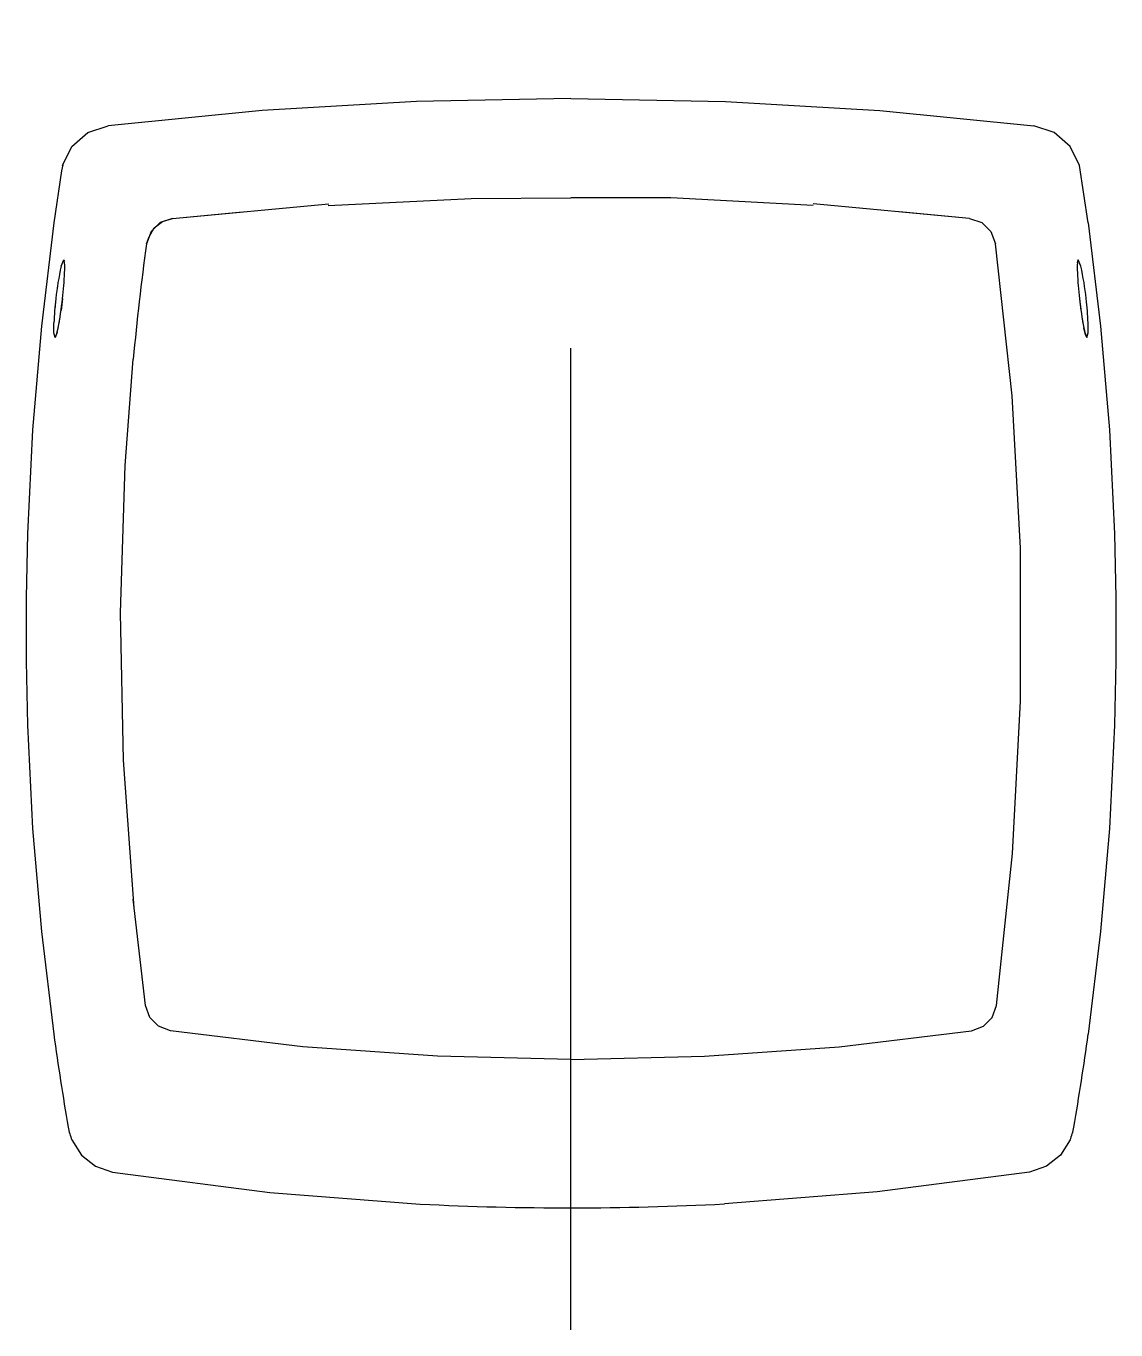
# Model space of a CAD drawing. Extents: x 77.253 to 77.364, y 17.377 to 17.51.
import ezdxf

# ---------------------------------------------------------------- set-up
doc = ezdxf.new("R2010")
doc.units = 0
doc.header["$LTSCALE"] = 0.2
doc.header["$MEASUREMENT"] = 0
doc.linetypes.add('AXES', pattern=[0.5400000065565109, 0.300000011920929, -0.07999999821186066, 0.07999999821186066, -0.07999999821186066])
doc.layers.get('0').update_dxf_attribs({"linetype": 'CONTINUOUS'})
doc.layers.add('DECA_EIXOS', color=5, linetype='AXES')

msp = doc.modelspace()

# ---------------------------------------------------------------- linework, layer by layer
at = {"linetype": 'CONTINUOUS'}
for p, q in [((77.30864248606142, 17.50254929558657), (77.29289172387254, 17.50223973392244)), ((77.30864248606142, 17.50254929558657), (77.32439325220007, 17.50223973787219)), ((77.27717299817117, 17.50131340506755), (77.26149771388366, 17.49976747766806)), ((77.29289172387254, 17.50223973392244), (77.27717299817117, 17.50131340506755)), ((77.32439325220007, 17.50223973787219), (77.34011197000193, 17.50131342481633)), ((77.34011197000193, 17.50131342481633), (77.35578726416382, 17.49976750136661)), ((77.25944131185486, 17.49909336456292), (77.26149771388366, 17.49976747766806)), ((77.35784365829312, 17.49909339616098), (77.35578726416382, 17.49976750136661)), ((77.2578148933236, 17.49766715827954), (77.25944131185486, 17.49909336456292)), ((77.35947008176157, 17.49766718197809), (77.35784365829312, 17.49909339616098)), ((77.25686888479925, 17.4957221512769), (77.2578148933236, 17.49766715827954)), ((77.36041608831104, 17.49572218287497), (77.35947008176157, 17.49766718197809)), ((77.2568953696772, 17.49577660456329), (77.25675315121073, 17.49517806815637)), ((77.25675315121073, 17.49517806815638), (77.25597061650666, 17.48987575891555)), ((77.36131437388381, 17.48987579051361), (77.36041608831106, 17.49572218287497)), ((77.26806285556582, 17.49032197888098), (77.28396717249824, 17.4918134312175)), ((77.28392746953037, 17.49165030621023), (77.29847664620104, 17.49237167422062)), ((77.29847664620104, 17.49237167422062), (77.30864248606143, 17.49243186458667)), ((77.318808665601, 17.49242776078487), (77.30864248606143, 17.49243186458667)), ((77.33330277671989, 17.49165310658868), (77.318808665601, 17.49242776078487)), ((77.34922212643143, 17.49032200257953), (77.33331780949901, 17.49181344701654)), ((77.26806285556582, 17.49032197888098), (77.2751955123081, 17.49099085460695)), ((77.34922212643143, 17.49032200257953), (77.34208947166401, 17.49099087435575)), ((77.25597061650666, 17.48987575891555), (77.254703035839, 17.47935327170269)), ((77.26567113692325, 17.48844787292497), (77.26618327433032, 17.48938507257404)), ((77.26681445159063, 17.48989988008793), (77.26586858032036, 17.48898286476251)), ((77.26618327433032, 17.48938507257404), (77.26703138316431, 17.49002038325614)), ((77.26806285556582, 17.49032197888098), (77.26681445159063, 17.48989988008793)), ((77.26703138316431, 17.49002038325614), (77.26806285556582, 17.49032197888098)), ((77.34922212643143, 17.49032200257952), (77.35047053435639, 17.48989990378648)), ((77.35047053435639, 17.48989990378648), (77.35141639871456, 17.48898288846106)), ((77.36131437388383, 17.48987579051361), (77.36258195393432, 17.47935330330075)), ((77.26586858032036, 17.48898286476251), (77.26540803655739, 17.4877481506487)), ((77.26540803655739, 17.4877481506487), (77.26567113692325, 17.48844787292497)), ((77.35141639871456, 17.48898288846106), (77.35187330672527, 17.48774486839977)), ((77.3535569147907, 17.47227380437711), (77.35187330672527, 17.48774486839977)), ((77.25671411525825, 17.4854534518175), (77.25698394149796, 17.48609807602907)), ((77.25698394149796, 17.48609807602907), (77.25704987110612, 17.48598663755557)), ((77.25707476198761, 17.48580150449646), (77.25698394149796, 17.48609807602907)), ((77.3602102190222, 17.48580153609453), (77.3603010397587, 17.48609811157689)), ((77.3603010397587, 17.48609811157689), (77.36023511829693, 17.4859866731034)), ((77.36057086352982, 17.48545348341556), (77.3603010397587, 17.48609811157689)), ((77.25632486339369, 17.4833421165538), (77.25629923069827, 17.4831619996874)), ((77.25617206749742, 17.48215818842894), (77.25606792817678, 17.48108851495506)), ((77.25685351752499, 17.48215818842894), (77.25670465526224, 17.48095146778134)), ((77.36043147656838, 17.48215822397676), (77.3605802678732, 17.48095202645746)), ((77.25604303457985, 17.48075139520636), (77.25600085300832, 17.48012622635034)), ((77.254703035839, 17.47935327170269), (77.25380717733084, 17.46879915877716)), ((77.25597876633867, 17.47868533206938), (77.25598081033846, 17.47969517855814)), ((77.25609444413685, 17.4782183008288), (77.25597876633867, 17.47868533206938)), ((77.25631098567194, 17.4787201531363), (77.25609444413685, 17.4782183008288)), ((77.25609444413685, 17.4782183008288), (77.25624872687017, 17.47849397024183)), ((77.25624872687017, 17.47849397024183), (77.25641099181763, 17.47915751774419)), ((77.36103626352032, 17.47849400183989), (77.36087399956028, 17.4791575453925)), ((77.36097400743401, 17.47872018078461), (77.36119054106958, 17.47821833637662)), ((77.36119054106958, 17.47821833637662), (77.36103626352032, 17.47849400183989)), ((77.36119054106958, 17.47821833637662), (77.3613062215832, 17.47868536366744)), ((77.3613062215832, 17.47868536366744), (77.36130417560854, 17.47969521410596)), ((77.36258195393432, 17.47935330330075), (77.36347781435565, 17.46879919037522)), ((77.26323644203764, 17.46517760795053), (77.26405665251555, 17.47600120289392)), ((77.35440932787354, 17.45673487956149), (77.3535569147907, 17.47227380437711)), ((77.25380717733084, 17.46879915877716), (77.25328303430152, 17.45821342408872)), ((77.36347781435565, 17.46879919037522), (77.36400196304733, 17.45821345766166)), ((77.26276465209848, 17.45016586415412), (77.26323644203764, 17.46517760795053)), ((77.25328303430152, 17.45821342408872), (77.25314504173583, 17.45171972563008)), ((77.36400196304733, 17.45821345766166), (77.36413996759343, 17.45171975920303)), ((77.35443118583456, 17.44117258921156), (77.35440932787354, 17.45673487956149)), ((77.25314504173583, 17.45171972563008), (77.2531464221917, 17.44522611159752)), ((77.36413996759343, 17.45171975920303), (77.36413858517811, 17.44522614368931)), ((77.26306955762057, 17.43513434352464), (77.26276465209848, 17.45016586415412)), ((77.2531464221917, 17.44522611159752), (77.25328765578072, 17.43873254906611)), ((77.36413858517811, 17.44522614368931), (77.36399735762943, 17.43873258097275)), ((77.35362246497522, 17.42563133181695), (77.35443118583456, 17.44117258921156)), ((77.25328765578072, 17.43873254906611), (77.25381358889902, 17.42819488969087)), ((77.36399735762943, 17.43873258097275), (77.36347143154666, 17.42819492227637)), ((77.26415177157624, 17.42010258195993), (77.26306955762057, 17.43513434352464)), ((77.25381358889902, 17.42819488969087), (77.25470788071097, 17.41768864388309)), ((77.36347143154666, 17.42819492227637), (77.36257714312902, 17.41768867745603)), ((77.3519862856044, 17.41015509262382), (77.35362246497522, 17.42563133181695)), ((77.26529874280251, 17.4101550669504), (77.26406664935315, 17.42100877494831)), ((77.25470788071097, 17.41768864388309), (77.25596813950017, 17.407233644735)), ((77.36257714312902, 17.41768867745603), (77.36131689616859, 17.40723372030009)), ((77.26574002655781, 17.40894327920716), (77.2652987428025, 17.41015506695039)), ((77.35154500283653, 17.40894330488058), (77.3519862856044, 17.41015509262382)), ((77.26662741573558, 17.40804458483443), (77.26574002655781, 17.40894327920716)), ((77.35065761069644, 17.40804461050786), (77.35154500283653, 17.40894330488058)), ((77.2678374359621, 17.40758746156191), (77.26662741573558, 17.40804458483443)), ((77.28134752114799, 17.40596756506863), (77.2678374359621, 17.40758746156191)), ((77.33593751022123, 17.40596758086766), (77.34944759441969, 17.40758748723534)), ((77.34944759441969, 17.40758748723534), (77.35065761069644, 17.40804461050786)), ((77.29504769140216, 17.40498503510651), (77.28134752114799, 17.40596756506863)), ((77.32223733996706, 17.40498503905627), (77.33593751022123, 17.40596758086766)), ((77.30864248606142, 17.40465709702082), (77.29504769140216, 17.40498503510651)), ((77.30864248606142, 17.40465709702082), (77.32223733996706, 17.40498503905627)), ((77.257815600824, 17.39646686051335), (77.25879796390885, 17.39492528179747)), ((77.35946943400126, 17.39646689211141), (77.35848707387873, 17.39492531339553)), ((77.25879796390885, 17.39492528179747), (77.26022827102852, 17.39378805166198)), ((77.35848707387873, 17.39492531339553), (77.35705677169628, 17.39378807931028)), ((77.26022827102852, 17.39378805166198), (77.2619567942613, 17.39319605797636)), ((77.35705677169628, 17.39378807931028), (77.35532654068686, 17.39319561955322)), ((77.26195679426128, 17.39319605797636), (77.2627298448557, 17.39307534942074)), ((77.26272984485571, 17.39307534942074), (77.27796732413731, 17.39111806262033)), ((77.35532654068686, 17.39319561955322), (77.33983540004405, 17.39117162133942)), ((77.27796732413731, 17.39111806262033), (77.29328489463767, 17.38994168643285)), ((77.33983540004405, 17.39117162133942), (77.32426001896168, 17.38995509981117))]:
    msp.add_line(p, q, dxfattribs=at)
for centre, radius, start, end in [((77.55263112382866, 17.44875442935706), 0.2898579171970485, 172.26872946118, 174.6062078524906), ((77.28434500625892, 17.47921615043651), 0.02832613750598724, 167.2794563709375, 174.0383361546272), ((77.24801789442495, 17.48531120669649), 0.009070129104939812, 356.8842308000388, 3.098709350451155), ((77.36926751968468, 17.4853112724667), 0.009070559724475543, 176.9016540729151, 183.1158373085596), ((77.33293937341315, 17.47921600186602), 0.02832676158949285, 5.961906460701429, 12.72063226968772), ((77.21344488386362, 17.48710546401777), 0.04368964422033026, 353.4980630857789, 356.9990643537221), ((77.40383790743215, 17.48710547372168), 0.04368745266513648, 183.0010575707997, 186.5022303739474), ((77.28881552648697, 17.47838443429282), 0.03286086783824425, 173.405582225366, 177.7139969806996), ((77.21868477643514, 17.48625418017912), 0.0383878879961033, 349.3466084100976, 353.874874156301), ((77.3986050218366, 17.48625487139692), 0.03839273470891411, 186.1253337601594, 190.6530386389401), ((77.32848094561794, 17.47838538792657), 0.03284935420424398, 2.285202085424187, 6.595127377123002), ((77.24000363224806, 17.48257675715169), 0.01675718264574649, 346.6943132958735, 351.1118464219695), ((77.37726745780753, 17.48257404340349), 0.01674302189450052, 188.8862228564115, 193.3075070033686), ((77.55429461620221, 17.4485440400392), 0.3011730988346141, 187.8838275858818, 189.7065283564428), ((77.06300788636551, 17.44853920047622), 0.3011551228557692, 350.2937597789088, 352.1166428774077), ((77.2630867200565, 17.39872518002519), 0.005734518722685098, 189.6313657978351, 203.1918719542735), ((77.35419931778195, 17.39872519232066), 0.005733589172594917, 336.8043581312398, 350.3637304539502), ((77.30864240317474, 17.69027744547638), 0.300728151706351, 267.0727604745275, 272.9768619199403)]:
    msp.add_arc(centre, radius, start, end, dxfattribs=at)
at = {"layer": 'DECA_EIXOS'}
msp.add_line((77.30864248606143, 17.37711779764939), (77.30864248606143, 17.50992290201648), dxfattribs=at)

doc.saveas('drawing.dxf')
